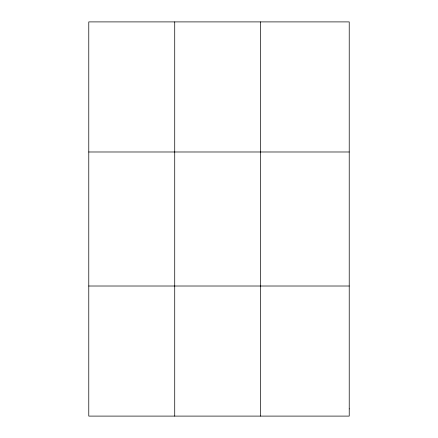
<?xml version="1.0" encoding="UTF-8"?>
<svg xmlns="http://www.w3.org/2000/svg" width="438" height="438" viewBox="0 0 438 438"><rect width="100%" height="100%" fill="white"/><g stroke="black" fill="none" stroke-linecap="round" stroke-linejoin="round"><path stroke-width="0.66" d="M174.724 21.9L174.724 416.1M260.67 21.9L260.67 416.1M88.777 151.986L349.223 151.986M88.777 286.014L349.223 286.014M349.223 408.873L349.223 416.1L88.777 416.1L88.777 21.9L349.223 21.9L349.223 408.873"/></g></svg>
